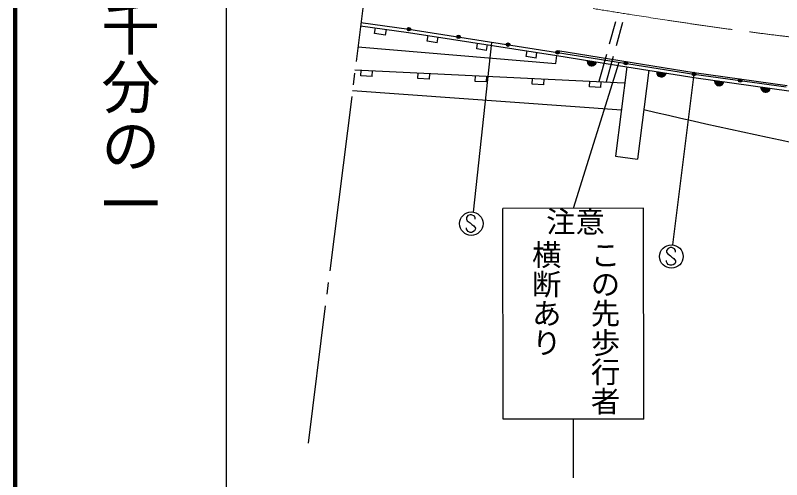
# Model space of a CAD drawing. Units: millimetres, scale not verified. Extents: x 40000 to 680000, y 20000 to 380000.
# Drawn here: x 40000 to 105375, y 239946 to 279580 of the extents above; entities that cross this region are included whole.
import ezdxf
from ezdxf.enums import TextEntityAlignment as Align

# ---------------------------------------------------------------- set-up
doc = ezdxf.new("R2010")
doc.units = ezdxf.units.MM
doc.header["$LTSCALE"] = 1000
doc.linetypes.add('CHAIN', pattern=[18.5, 12, -1.5, 3.5, -1.5])
for name, color, linetype, lineweight in [('M-BGD', 7, 'Continuous', 25), ('M-BMK', 2, 'CHAIN', 13), ('M-BMK-SRVR', 3, 'Continuous', 25), ('M-STR-STRC', 7, 'Continuous', 25), ('M-TTL', 2, 'Continuous', 140), ('M-TTL-BAND', 7, 'Continuous', 25)]:
    doc.layers.add(name, color=color, linetype=linetype, lineweight=lineweight)
doc.styles.add('@ＭＳ ゴシック', font='')
doc.styles.add('ＭＳ ゴシック', font='')
doc.styles.get('@ＭＳ ゴシック').set_extended_font_data('@MS Gothic')
doc.styles.get('ＭＳ ゴシック').set_extended_font_data('MS Gothic')

msp = doc.modelspace()

# ---------------------------------------------------------------- linework, layer by layer
at = {"layer": 'M-BGD'}
for p, q in [((69442, 278684), (73536, 278127)), ((69477, 278966), (73583, 278404)), ((70644, 278016), (70712, 278512)), ((91194, 279028), (90667, 277115)), ((91801, 278975), (91252, 276978)), ((71586, 277888), (70644, 278016)), ((71586, 277888), (71653, 278383)), ((73536, 278127), (86182, 276158)), ((73583, 278404), (86252, 276415)), ((75145, 277370), (75222, 277865)), ((75988, 277239), (75145, 277370)), ((75988, 277239), (76065, 277733)), ((79360, 276714), (79437, 277208)), ((69219, 276890), (86112, 275473)), ((80203, 276583), (79360, 276714)), ((80203, 276583), (80280, 277077)), ((83576, 276058), (83653, 276552)), ((97922, 274671), (86278, 276547)), ((84419, 275927), (83576, 276058)), ((84419, 275927), (84496, 276421)), ((86112, 275473), (86182, 276158)), ((86182, 276158), (92166, 275186)), ((86252, 276415), (97893, 274564)), ((90422, 276222), (89789, 273923)), ((90997, 276052), (90403, 273893)), ((68976, 274937), (91931, 273818)), ((69471, 274413), (69495, 274912)), ((70446, 274365), (70470, 274865)), ((74348, 274175), (74372, 274674)), ((75323, 274127), (75348, 274627)), ((92166, 275186), (91204, 267545)), ((92166, 275186), (98068, 274248)), ((94043, 274888), (93089, 267308)), ((105841, 273565), (97922, 274671)), ((70446, 274365), (69471, 274413)), ((75323, 274127), (74348, 274175)), ((79225, 273937), (79250, 274437)), ((80201, 273890), (79225, 273937)), ((80201, 273890), (80225, 274389)), ((84103, 273699), (84127, 274199)), ((85078, 273652), (85102, 274151)), ((88980, 273462), (89004, 273961)), ((97893, 274564), (105770, 273468)), ((98068, 274248), (105989, 273143)), ((85078, 273652), (84103, 273699)), ((89955, 273414), (88980, 273462)), ((89955, 273414), (89980, 273913)), ((68755, 273161), (91705, 271520)), ((91204, 267545), (93089, 267308))]:
    msp.add_line(p, q, dxfattribs=at)
for centre, radius in [((73583, 278404), 150), ((73583, 278404), 100), ((73583, 278404), 50), ((77806, 277741), 150), ((77806, 277741), 100), ((77806, 277741), 50), ((82029, 277078), 150), ((82029, 277078), 100), ((82029, 277078), 50), ((86252, 276415), 150), ((86252, 276415), 100), ((86252, 276415), 50), ((92072, 275490), 150), ((92072, 275490), 100), ((92072, 275490), 50), ((97893, 274564), 150), ((97893, 274564), 100), ((97893, 274564), 50), ((101832, 274016), 150), ((101832, 274016), 100), ((101832, 274016), 50)]:
    msp.add_circle(centre, radius, dxfattribs=at)
for centre, radius, start, end in [((89174, 275672), 400, 170.77022, 350.77022), ((89174, 275672), 400, 170.77022, 350.77022), ((89174, 275672), 350, 170.77022, 350.77022), ((89174, 275672), 300, 170.77022, 350.77022), ((89174, 275672), 250, 170.77022, 350.77022), ((89174, 275672), 200, 170.77022, 350.77022), ((89174, 275672), 150, 170.77022, 350.77022), ((89174, 275672), 100, 170.77022, 350.77022), ((89174, 275672), 50, 170.77022, 350.77022), ((95117, 274717), 400, 170.97162, 350.97162), ((95117, 274717), 400, 170.97162, 350.97162), ((95117, 274717), 350, 170.97162, 350.97162), ((95117, 274717), 300, 170.97162, 350.97162), ((95117, 274717), 250, 170.97162, 350.97162), ((95117, 274717), 200, 170.97162, 350.97162), ((95117, 274717), 150, 170.97162, 350.97162), ((95117, 274717), 100, 170.97162, 350.97162), ((95117, 274717), 50, 170.97162, 350.97162), ((100048, 273972), 400, 172.05493, 352.05493), ((100048, 273972), 400, 172.05493, 352.05493), ((100048, 273972), 350, 172.05493, 352.05493), ((100048, 273972), 300, 172.05493, 352.05493), ((100048, 273972), 250, 172.05493, 352.05493), ((100048, 273972), 200, 172.05493, 352.05493), ((100048, 273972), 150, 172.05493, 352.05493), ((100048, 273972), 100, 172.05493, 352.05493), ((100048, 273972), 50, 172.05493, 352.05493), ((104008, 273419), 400, 172.05493, 352.05493), ((104008, 273419), 400, 172.05493, 352.05493), ((104008, 273419), 350, 172.05493, 352.05493), ((104008, 273419), 300, 172.05493, 352.05493), ((104008, 273419), 250, 172.05493, 352.05493), ((104008, 273419), 200, 172.05493, 352.05493), ((104008, 273419), 150, 172.05493, 352.05493), ((104008, 273419), 100, 172.05493, 352.05493), ((104008, 273419), 50, 172.05493, 352.05493)]:
    msp.add_arc(centre, radius, start, end, dxfattribs=at)
msp.add_open_spline([(177182, 279168), (171708, 277076), (166233, 274984), (160742, 272868), (155153, 270715), (149546, 268535), (143711, 267300), (138454, 266186), (133012, 265839), (127624, 265990), (116123, 266314), (104871, 268913), (93618, 271512)], degree=3, knots=[0, 0, 0, 0, 1, 1, 1, 2, 2, 2, 3, 3, 3, 4, 4, 4, 4], dxfattribs=at)
at = {"layer": 'M-BMK'}
msp.add_open_spline([(71019, 283049), (71176, 283027), (71333, 283005), (71490, 282982), (71671, 282956), (71852, 282928), (72034, 282900), (72215, 282872), (72396, 282845), (72577, 282818), (72625, 282810), (72673, 282803), (72720, 282796), (72768, 282788), (72816, 282781), (72864, 282774), (72912, 282767), (72959, 282759), (73007, 282752), (73438, 282687), (73868, 282621), (74298, 282555), (74872, 282468), (75445, 282380), (76019, 282291), (76195, 282263), (76372, 282236), (76548, 282209), (76724, 282181), (76901, 282154), (77077, 282126), (77253, 282099), (77430, 282071), (77606, 282044), (78822, 281853), (80039, 281659), (81254, 281464), (82999, 281183), (84742, 280898), (86486, 280612), (87167, 280501), (87848, 280389), (88530, 280278), (89211, 280168), (89893, 280058), (90574, 279949), (91256, 279840), (91938, 279733), (92620, 279626), (96874, 278960), (101132, 278328), (105409, 277818), (112027, 277030), (118688, 276533), (125360, 276620), (132039, 276707), (138730, 277379), (145248, 278807), (149603, 279761), (153882, 281053), (158099, 282498), (158802, 282739), (159503, 282984), (160203, 283234), (160903, 283483), (161602, 283736), (162300, 283992), (162998, 284247), (163695, 284505), (164390, 284768), (164721, 284894), (165052, 285020), (165382, 285147), (165713, 285273), (166044, 285399), (166373, 285527), (166678, 285646), (166982, 285767), (167286, 285888)], degree=3, knots=[0, 0, 0, 0, 1, 1, 1, 2, 2, 2, 3, 3, 3, 4, 4, 4, 5, 5, 5, 6, 6, 6, 7, 7, 7, 8, 8, 8, 9, 9, 9, 10, 10, 10, 11, 11, 11, 12, 12, 12, 13, 13, 13, 14, 14, 14, 15, 15, 15, 16, 16, 16, 17, 17, 17, 18, 18, 18, 19, 19, 19, 20, 20, 20, 21, 21, 21, 22, 22, 22, 23, 23, 23, 24, 24, 24, 25, 25, 25, 26, 26, 26, 26], dxfattribs=at)
at = {"layer": 'M-BMK-SRVR'}
for p, q in [((69874, 282153), (69063, 275633)), ((68939, 274640), (68816, 273648)), ((68693, 272656), (66841, 257770)), ((66594, 255786), (66718, 256778)), ((65013, 243074), (66471, 254793))]:
    msp.add_line(p, q, dxfattribs=at)
at = {"layer": 'M-STR-STRC'}
for p, q in [((80624, 277256), (79056, 262785)), ((91472, 275553), (87596, 263105)), ((97893, 274564), (96048, 259990)), ((93596, 263108), (81596, 263102)), ((81605, 245102), (81596, 263102)), ((93605, 245108), (93596, 263108)), ((78614, 262495), (78490, 262310)), ((78490, 262310), (78493, 262178)), ((78493, 262178), (78556, 262049)), ((78806, 262560), (78614, 262495)), ((78927, 262558), (78806, 262560)), ((79177, 262440), (78927, 262558)), ((79240, 262308), (79177, 262440)), ((79240, 262179), (79240, 262308)), ((78556, 262049), (78811, 261868)), ((78811, 261868), (78940, 261736)), ((78940, 261736), (79120, 261620)), ((79120, 261620), (79246, 261420)), ((78493, 261330), (78490, 261452)), ((78533, 261228), (78493, 261330)), ((78617, 261117), (78533, 261228)), ((78804, 261057), (78617, 261117)), ((78938, 261057), (78804, 261057)), ((79038, 261086), (78938, 261057)), ((79180, 261178), (79038, 261086)), ((79241, 261310), (79180, 261178)), ((79246, 261420), (79241, 261310)), ((95682, 259690), (95558, 259506)), ((95874, 259756), (95682, 259690)), ((95995, 259754), (95874, 259756)), ((96246, 259635), (95995, 259754)), ((96309, 259504), (96246, 259635)), ((95558, 259506), (95561, 259374)), ((95561, 259374), (95624, 259245)), ((95624, 259245), (95880, 259064)), ((95880, 259064), (96009, 258932)), ((96009, 258932), (96188, 258816)), ((96309, 259374), (96309, 259504)), ((95561, 258526), (95559, 258647)), ((95601, 258423), (95561, 258526)), ((95685, 258313), (95601, 258423)), ((95872, 258252), (95685, 258313)), ((96007, 258252), (95872, 258252)), ((96107, 258282), (96007, 258252)), ((96249, 258374), (96107, 258282)), ((96188, 258816), (96315, 258616)), ((96309, 258505), (96249, 258374)), ((96315, 258616), (96309, 258505)), ((93605, 245108), (81605, 245102)), ((87608, 240105), (87605, 245105))]:
    msp.add_line(p, q, dxfattribs=at)
for centre in [(78897, 261798), (95966, 258993)]:
    msp.add_circle(centre, 1000, dxfattribs=at)
at = {"layer": 'M-TTL'}
msp.add_line((40000, 380000), (40000, 20000), dxfattribs=at)
at = {"layer": 'M-TTL-BAND'}
msp.add_line((58000, 370000), (58000, 20000), dxfattribs=at)

# ---------------------------------------------------------------- texts
at = {"layer": 'M-STR-STRC'}
for s, rotation, style, p in [('注意', 0.03, 'ＭＳ ゴシック', (85289, 260489)), ('横断あり', 270.03, '@ＭＳ ゴシック', (83832, 260403)), ('この先歩行者', 270.03, '@ＭＳ ゴシック', (88842, 260406))]:
    msp.add_text(s, height=1833, rotation=rotation, dxfattribs=dict(at, style=style)).set_placement(p, align=Align.BOTTOM_LEFT)
at = {"layer": 'M-TTL-BAND', "style": '@ＭＳ ゴシック'}
msp.add_text('縮尺千分の一', height=3666, rotation=270, dxfattribs=at).set_placement((49777, 261030), align=Align.MIDDLE_RIGHT)

doc.saveas('drawing.dxf')
